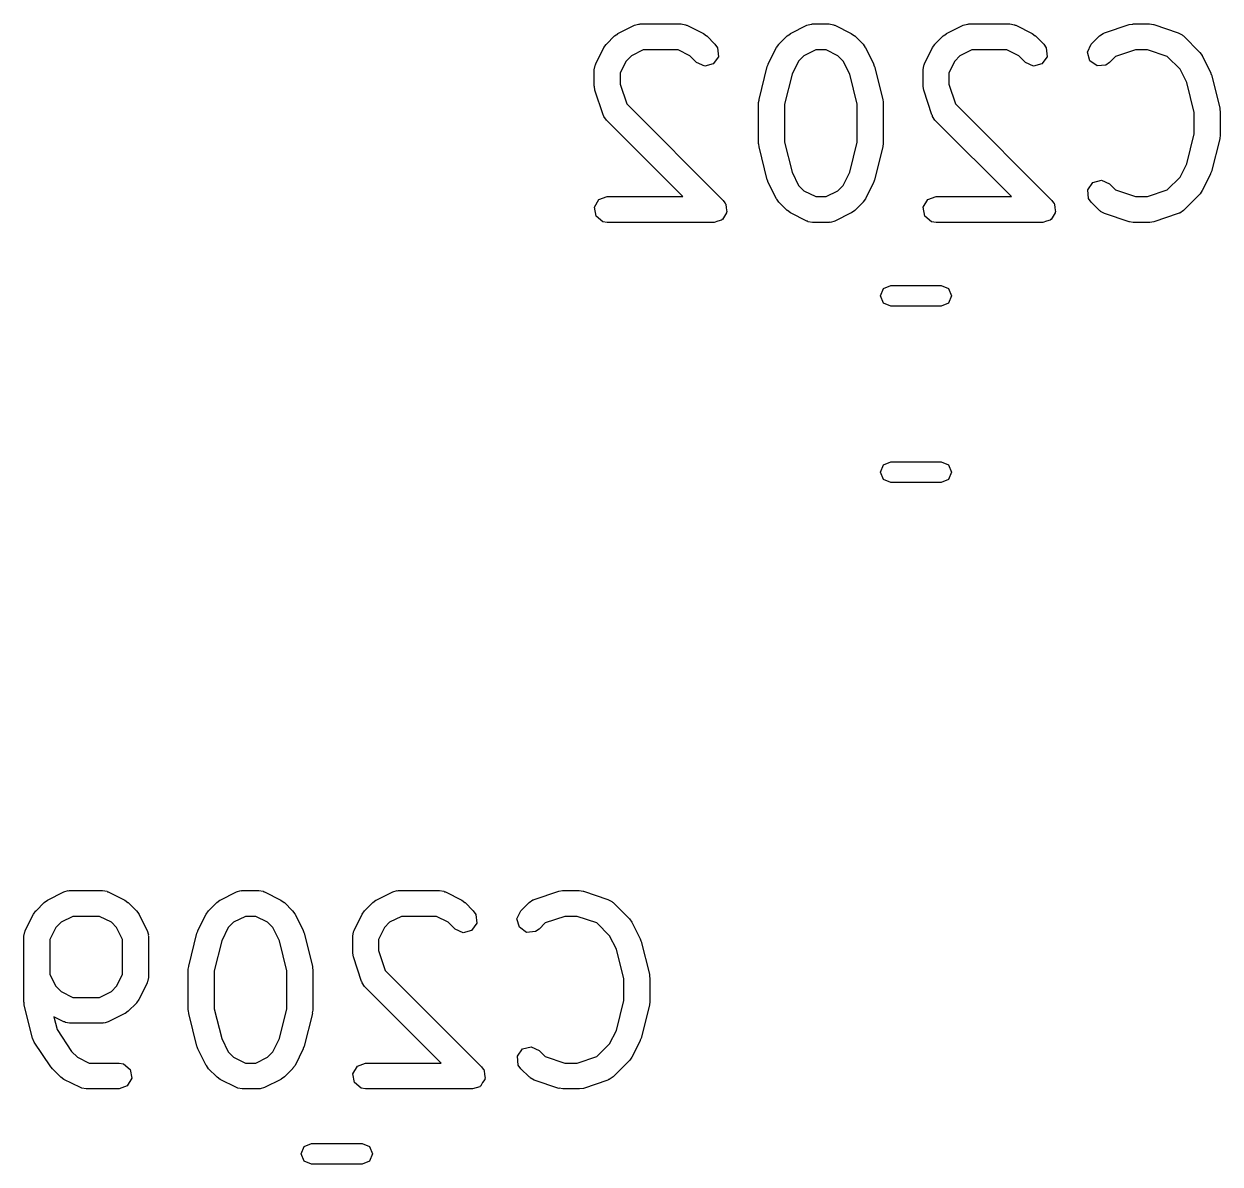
# Model space of a CAD drawing. Extents: x 111.7 to 189.1, y -142.8 to -74.9.
# Drawn here: x 118.75 to 125.68, y -81.47 to -74.86 of the extents above; entities that cross this region are included whole.
import ezdxf

# ---------------------------------------------------------------- set-up
doc = ezdxf.new("R2010")
doc.units = 0
doc.layers.add('BLACK', color=7, linetype='CONTINUOUS')

msp = doc.modelspace()

# ---------------------------------------------------------------- linework, layer by layer
at = {"layer": 'BLACK', "linetype": 'CONTINUOUS'}
for p, q in [((122.169, -74.9308), (122.188, -74.9179)), ((122.188, -74.9179), (122.189, -74.9168)), ((122.189, -74.9168), (122.284, -74.8691)), ((122.284, -74.8691), (122.309, -74.8617)), ((122.309, -74.8617), (122.313, -74.8628)), ((122.313, -74.8628), (122.317, -74.8612)), ((122.317, -74.8612), (122.556, -74.8612)), ((122.556, -74.8612), (122.581, -74.8657)), ((122.581, -74.8657), (122.585, -74.8686)), ((122.585, -74.8686), (122.589, -74.8691)), ((122.589, -74.8691), (122.684, -74.9168)), ((122.684, -74.9168), (122.702, -74.9301)), ((123.169, -74.9308), (123.188, -74.9179)), ((123.188, -74.9179), (123.189, -74.9168)), ((123.189, -74.9168), (123.284, -74.8691)), ((123.284, -74.8691), (123.309, -74.8617)), ((123.309, -74.8617), (123.313, -74.8628)), ((123.313, -74.8628), (123.317, -74.8612)), ((123.317, -74.8612), (123.413, -74.8612)), ((123.413, -74.8612), (123.438, -74.8657)), ((123.438, -74.8657), (123.442, -74.8686)), ((123.442, -74.8686), (123.446, -74.8691)), ((123.446, -74.8691), (123.541, -74.9168)), ((123.541, -74.9168), (123.56, -74.9301)), ((124.074, -74.9308), (124.092, -74.9179)), ((124.092, -74.9179), (124.093, -74.9168)), ((124.093, -74.9168), (124.189, -74.8691)), ((124.189, -74.8691), (124.214, -74.8617)), ((124.214, -74.8617), (124.218, -74.8628)), ((124.218, -74.8628), (124.222, -74.8612)), ((124.222, -74.8612), (124.46, -74.8612)), ((124.46, -74.8612), (124.486, -74.8657)), ((124.486, -74.8657), (124.489, -74.8686)), ((124.489, -74.8686), (124.494, -74.8691)), ((124.494, -74.8691), (124.589, -74.9168)), ((124.589, -74.9168), (124.607, -74.9301)), ((124.979, -74.9308), (125, -74.9159)), ((125, -74.9159), (125.005, -74.9155)), ((125.005, -74.9155), (125.008, -74.9127)), ((125.008, -74.9127), (125.151, -74.8651)), ((125.151, -74.8651), (125.173, -74.8618)), ((125.173, -74.8618), (125.175, -74.8612)), ((125.175, -74.8612), (125.27, -74.8612)), ((125.27, -74.8612), (125.292, -74.8651)), ((125.292, -74.8651), (125.294, -74.8651)), ((125.294, -74.8651), (125.436, -74.9127)), ((125.436, -74.9127), (125.459, -74.9251)), ((122.108, -74.9979), (122.121, -74.9799)), ((122.121, -74.9799), (122.122, -74.9784)), ((122.122, -74.9784), (122.169, -74.9308)), ((122.702, -74.9301), (122.704, -74.9308)), ((122.704, -74.9308), (122.751, -74.9784)), ((122.751, -74.9784), (122.766, -74.9998)), ((123.108, -74.9979), (123.121, -74.9799)), ((123.121, -74.9799), (123.122, -74.9784)), ((123.122, -74.9784), (123.169, -74.9308)), ((123.56, -74.9301), (123.561, -74.9308)), ((123.561, -74.9308), (123.609, -74.9784)), ((123.609, -74.9784), (123.621, -74.9968)), ((124.012, -74.9979), (124.026, -74.9799)), ((124.026, -74.9784), (124.074, -74.9308)), ((124.026, -74.9799), (124.026, -74.9784)), ((124.607, -74.9301), (124.609, -74.9308)), ((124.609, -74.9308), (124.656, -74.9784)), ((124.656, -74.9784), (124.671, -74.9998)), ((124.909, -75.0249), (124.931, -74.9784)), ((124.931, -74.9784), (124.979, -74.9308)), ((125.459, -74.9251), (125.462, -74.9289)), ((125.462, -74.9289), (125.466, -74.9308)), ((125.466, -74.9308), (125.561, -75.026)), ((122.06, -75.0932), (122.108, -74.9979)), ((122.267, -75.0455), (122.236, -75.0759)), ((122.335, -75.0112), (122.267, -75.0455)), ((122.538, -75.0112), (122.335, -75.0112)), ((122.606, -75.0455), (122.538, -75.0112)), ((122.645, -75.0845), (122.606, -75.0455)), ((122.771, -75.0509), (122.741, -75.0929)), ((122.766, -74.9998), (122.771, -75.0509)), ((123.06, -75.0932), (123.108, -74.9979)), ((123.267, -75.0455), (123.236, -75.0759)), ((123.335, -75.0112), (123.267, -75.0455)), ((123.395, -75.0112), (123.335, -75.0112)), ((123.464, -75.0455), (123.395, -75.0112)), ((123.494, -75.0759), (123.464, -75.0455)), ((123.621, -74.9968), (123.623, -74.9979)), ((123.623, -74.9979), (123.67, -75.0932)), ((123.965, -75.0932), (124.012, -74.9979)), ((124.171, -75.0455), (124.141, -75.0759)), ((124.24, -75.0112), (124.171, -75.0455)), ((124.443, -75.0112), (124.24, -75.0112)), ((124.511, -75.0455), (124.443, -75.0112)), ((124.55, -75.0845), (124.511, -75.0455)), ((124.676, -75.0509), (124.646, -75.0929)), ((124.671, -74.9998), (124.676, -75.0509)), ((124.923, -75.0745), (124.909, -75.0249)), ((125.072, -75.0494), (125.037, -75.0845)), ((125.187, -75.0112), (125.072, -75.0494)), ((125.258, -75.0112), (125.187, -75.0112)), ((125.372, -75.0494), (125.258, -75.0112)), ((125.446, -75.1235), (125.372, -75.0494)), ((125.561, -75.026), (125.574, -75.0444)), ((125.574, -75.0444), (125.575, -75.0455)), ((125.575, -75.0455), (125.623, -75.1408)), ((122.052, -75.1267), (122.057, -75.101)), ((122.052, -75.2219), (122.052, -75.1267)), ((122.057, -75.101), (122.059, -75.0976)), ((122.059, -75.0976), (122.06, -75.0932)), ((122.236, -75.0759), (122.202, -75.1444)), ((122.692, -75.1062), (122.645, -75.0845)), ((122.741, -75.0929), (122.692, -75.1062)), ((123.007, -75.299), (123.054, -75.1085)), ((123.054, -75.1085), (123.06, -75.0967)), ((123.06, -75.0967), (123.06, -75.0932)), ((123.236, -75.0759), (123.198, -75.1529)), ((123.532, -75.1529), (123.494, -75.0759)), ((123.67, -75.0932), (123.674, -75.1056)), ((123.674, -75.1056), (123.676, -75.1085)), ((123.676, -75.1085), (123.724, -75.299)), ((123.957, -75.1267), (123.961, -75.101)), ((123.957, -75.2219), (123.957, -75.1267)), ((123.961, -75.101), (123.964, -75.0976)), ((123.964, -75.0976), (123.965, -75.0932)), ((124.141, -75.0759), (124.107, -75.1444)), ((124.597, -75.1062), (124.55, -75.0845)), ((124.646, -75.0929), (124.597, -75.1062)), ((124.965, -75.1039), (124.923, -75.0745)), ((125.016, -75.0994), (124.965, -75.1039)), ((125.037, -75.0845), (125.016, -75.0994)), ((125.485, -75.2005), (125.446, -75.1235)), ((122.202, -75.1444), (122.202, -75.2098)), ((123.198, -75.1529), (123.154, -75.3264)), ((123.576, -75.3264), (123.532, -75.1529)), ((124.107, -75.1444), (124.107, -75.2098)), ((125.528, -75.374), (125.485, -75.2005)), ((125.623, -75.1408), (125.626, -75.1532)), ((125.626, -75.1532), (125.628, -75.1561)), ((125.628, -75.1561), (125.676, -75.3466)), ((122.053, -75.2235), (122.052, -75.2219)), ((122.056, -75.2456), (122.053, -75.2235)), ((122.103, -75.3885), (122.056, -75.2456)), ((122.202, -75.2098), (122.24, -75.3243)), ((123.957, -75.2235), (123.957, -75.2219)), ((123.961, -75.2456), (123.957, -75.2235)), ((124.008, -75.3885), (123.961, -75.2456)), ((124.107, -75.2098), (124.145, -75.3243)), ((122.24, -75.3243), (122.799, -75.8832)), ((123.004, -75.3172), (123.007, -75.3024)), ((123.004, -75.5553), (123.004, -75.3172)), ((123.007, -75.3024), (123.007, -75.299)), ((123.154, -75.3264), (123.154, -75.546)), ((123.576, -75.546), (123.576, -75.3264)), ((123.724, -75.299), (123.725, -75.3139)), ((123.725, -75.3139), (123.726, -75.3172)), ((123.726, -75.3172), (123.726, -75.5553)), ((124.145, -75.3243), (124.704, -75.8832)), ((122.106, -75.392), (122.103, -75.3885)), ((122.107, -75.3965), (122.106, -75.392)), ((122.122, -75.4178), (122.107, -75.3965)), ((124.011, -75.392), (124.008, -75.3885)), ((124.011, -75.3965), (124.011, -75.392)), ((124.026, -75.4178), (124.011, -75.3965)), ((125.528, -75.4984), (125.528, -75.374)), ((125.676, -75.3466), (125.677, -75.3615)), ((125.677, -75.3615), (125.678, -75.3648)), ((125.678, -75.3648), (125.678, -75.5076)), ((122.565, -75.8612), (122.122, -75.4178)), ((124.47, -75.8612), (124.026, -75.4178)), ((123.154, -75.546), (123.198, -75.7196)), ((123.532, -75.7196), (123.576, -75.546)), ((125.485, -75.6719), (125.528, -75.4984)), ((125.676, -75.5258), (125.628, -75.7163)), ((125.678, -75.5076), (125.676, -75.5224)), ((125.676, -75.5224), (125.676, -75.5258)), ((123.006, -75.5585), (123.004, -75.5553)), ((123.007, -75.5735), (123.006, -75.5585)), ((123.054, -75.7639), (123.007, -75.5735)), ((123.724, -75.5735), (123.676, -75.7639)), ((123.726, -75.5553), (123.723, -75.57)), ((123.723, -75.57), (123.724, -75.5735)), ((125.446, -75.7489), (125.485, -75.6719)), ((123.198, -75.7196), (123.236, -75.7966)), ((123.494, -75.7966), (123.532, -75.7196)), ((125.372, -75.823), (125.446, -75.7489)), ((125.623, -75.7317), (125.575, -75.8269)), ((125.628, -75.7163), (125.623, -75.7281)), ((125.623, -75.7281), (125.623, -75.7317)), ((123.056, -75.7669), (123.054, -75.7639)), ((123.06, -75.7793), (123.056, -75.7669)), ((123.108, -75.8745), (123.06, -75.7793)), ((123.236, -75.7966), (123.267, -75.827)), ((123.464, -75.827), (123.494, -75.7966)), ((123.67, -75.7793), (123.623, -75.8745)), ((123.671, -75.7758), (123.67, -75.7793)), ((123.676, -75.7639), (123.671, -75.7758)), ((124.912, -75.8216), (124.941, -75.7795)), ((124.916, -75.8727), (124.912, -75.8216)), ((124.941, -75.7795), (124.991, -75.7663)), ((124.991, -75.7663), (125.037, -75.7879)), ((125.037, -75.7879), (125.072, -75.823)), ((125.072, -75.823), (125.187, -75.8612)), ((125.258, -75.8612), (125.372, -75.823)), ((122.053, -75.9232), (122.079, -75.8788)), ((122.079, -75.8788), (122.127, -75.8612)), ((122.127, -75.8612), (122.565, -75.8612)), ((122.799, -75.8832), (122.808, -75.8966)), ((123.109, -75.8756), (123.108, -75.8745)), ((123.122, -75.894), (123.109, -75.8756)), ((123.169, -75.9416), (123.122, -75.894)), ((123.267, -75.827), (123.335, -75.8612)), ((123.335, -75.8612), (123.395, -75.8612)), ((123.395, -75.8612), (123.464, -75.827)), ((123.609, -75.894), (123.561, -75.9416)), ((123.623, -75.8745), (123.609, -75.8925)), ((123.609, -75.8925), (123.609, -75.894)), ((123.958, -75.9232), (123.984, -75.8788)), ((123.984, -75.8788), (124.032, -75.8612)), ((124.032, -75.8612), (124.47, -75.8612)), ((124.704, -75.8832), (124.713, -75.8966)), ((124.931, -75.894), (124.916, -75.8727)), ((124.979, -75.9416), (124.931, -75.894)), ((125.187, -75.8612), (125.258, -75.8612)), ((125.561, -75.8464), (125.466, -75.9416)), ((125.562, -75.8449), (125.561, -75.8464)), ((125.575, -75.8269), (125.562, -75.8449)), ((122.062, -75.9737), (122.053, -75.9232)), ((122.818, -75.9556), (122.806, -75.9741)), ((122.808, -75.8966), (122.811, -75.8987)), ((122.811, -75.8987), (122.811, -75.9007)), ((122.811, -75.9007), (122.814, -75.9045)), ((122.814, -75.9045), (122.816, -75.927)), ((122.816, -75.927), (122.82, -75.9492)), ((122.82, -75.9492), (122.818, -75.9522)), ((122.818, -75.9522), (122.818, -75.9556)), ((123.171, -75.9423), (123.169, -75.9416)), ((123.189, -75.9557), (123.171, -75.9423)), ((123.284, -76.0033), (123.189, -75.9557)), ((123.541, -75.9557), (123.446, -76.0033)), ((123.543, -75.9545), (123.541, -75.9557)), ((123.561, -75.9416), (123.543, -75.9545)), ((123.967, -75.9737), (123.958, -75.9232)), ((124.723, -75.9556), (124.71, -75.9741)), ((124.713, -75.8966), (124.716, -75.8987)), ((124.716, -75.8987), (124.716, -75.9007)), ((124.716, -75.9007), (124.719, -75.9045)), ((124.719, -75.9045), (124.721, -75.927)), ((124.721, -75.927), (124.725, -75.9492)), ((124.725, -75.9492), (124.723, -75.9522)), ((124.723, -75.9522), (124.723, -75.9556)), ((124.983, -75.9435), (124.979, -75.9416)), ((124.985, -75.9473), (124.983, -75.9435)), ((125.008, -75.9598), (124.985, -75.9473)), ((125.151, -76.0074), (125.008, -75.9598)), ((125.436, -75.9598), (125.294, -76.0074)), ((125.44, -75.957), (125.436, -75.9598)), ((125.444, -75.9566), (125.44, -75.957)), ((125.466, -75.9416), (125.444, -75.9566)), ((122.101, -76.0067), (122.062, -75.9737)), ((122.127, -76.0112), (122.101, -76.0067)), ((122.746, -76.0112), (122.127, -76.0112)), ((122.767, -76.0035), (122.746, -76.0112)), ((122.789, -75.9977), (122.767, -76.0035)), ((122.791, -75.9948), (122.789, -75.9977)), ((122.794, -75.9937), (122.791, -75.9948)), ((122.806, -75.9741), (122.794, -75.9937)), ((123.288, -76.0038), (123.284, -76.0033)), ((123.292, -76.0067), (123.288, -76.0038)), ((123.317, -76.0112), (123.292, -76.0067)), ((123.413, -76.0112), (123.317, -76.0112)), ((123.417, -76.0097), (123.413, -76.0112)), ((123.421, -76.0107), (123.417, -76.0097)), ((123.446, -76.0033), (123.421, -76.0107)), ((124.006, -76.0067), (123.967, -75.9737)), ((124.032, -76.0112), (124.006, -76.0067)), ((124.651, -76.0112), (124.032, -76.0112)), ((124.672, -76.0035), (124.651, -76.0112)), ((124.694, -75.9977), (124.672, -76.0035)), ((124.696, -75.9948), (124.694, -75.9977)), ((124.699, -75.9937), (124.696, -75.9948)), ((124.71, -75.9741), (124.699, -75.9937)), ((125.153, -76.0073), (125.151, -76.0074)), ((125.175, -76.0112), (125.153, -76.0073)), ((125.27, -76.0112), (125.175, -76.0112)), ((125.271, -76.0107), (125.27, -76.0112)), ((125.294, -76.0074), (125.271, -76.0107)), ((123.727, -76.3944), (123.77, -76.3768)), ((123.77, -76.3768), (124.062, -76.3768)), ((124.062, -76.3768), (124.105, -76.3944)), ((123.71, -76.4368), (123.727, -76.3944)), ((123.727, -76.4792), (123.71, -76.4368)), ((124.105, -76.3944), (124.122, -76.4368)), ((124.122, -76.4368), (124.105, -76.4792)), ((123.77, -76.4968), (123.727, -76.4792)), ((124.062, -76.4968), (123.77, -76.4968)), ((124.105, -76.4792), (124.062, -76.4968)), ((123.71, -77.4568), (123.727, -77.4144)), ((123.727, -77.4144), (123.77, -77.3968)), ((123.77, -77.3968), (124.062, -77.3968)), ((124.062, -77.3968), (124.105, -77.4144)), ((124.105, -77.4144), (124.122, -77.4568)), ((123.727, -77.4992), (123.71, -77.4568)), ((124.122, -77.4568), (124.105, -77.4992)), ((123.77, -77.5168), (123.727, -77.4992)), ((124.062, -77.5168), (123.77, -77.5168)), ((124.105, -77.4992), (124.062, -77.5168)), ((118.884, -79.9358), (118.979, -79.8881)), ((118.979, -79.8881), (119.004, -79.8807)), ((119.004, -79.8807), (119.008, -79.8818)), ((119.008, -79.8818), (119.012, -79.8802)), ((119.012, -79.8802), (119.203, -79.8802)), ((119.203, -79.8802), (119.229, -79.8847)), ((119.229, -79.8847), (119.232, -79.8876)), ((119.232, -79.8876), (119.236, -79.8881)), ((119.236, -79.8881), (119.332, -79.9358)), ((119.884, -79.9358), (119.979, -79.8881)), ((119.979, -79.8881), (120.004, -79.8807)), ((120.004, -79.8807), (120.008, -79.8818)), ((120.008, -79.8818), (120.012, -79.8802)), ((120.012, -79.8802), (120.108, -79.8802)), ((120.108, -79.8802), (120.133, -79.8847)), ((120.133, -79.8847), (120.137, -79.8876)), ((120.137, -79.8876), (120.141, -79.8881)), ((120.141, -79.8881), (120.236, -79.9358)), ((120.788, -79.9358), (120.884, -79.8881)), ((120.884, -79.8881), (120.909, -79.8807)), ((120.909, -79.8807), (120.913, -79.8818)), ((120.913, -79.8818), (120.917, -79.8802)), ((120.917, -79.8802), (121.155, -79.8802)), ((121.155, -79.8802), (121.181, -79.8847)), ((121.181, -79.8847), (121.184, -79.8876)), ((121.184, -79.8876), (121.189, -79.8881)), ((121.189, -79.8881), (121.284, -79.9358)), ((121.703, -79.9317), (121.846, -79.8841)), ((121.846, -79.8841), (121.868, -79.8808)), ((121.868, -79.8808), (121.87, -79.8802)), ((121.87, -79.8802), (121.965, -79.8802)), ((121.965, -79.8802), (121.987, -79.8841)), ((121.987, -79.8841), (121.989, -79.8841)), ((121.989, -79.8841), (122.131, -79.9317)), ((118.817, -79.9974), (118.864, -79.9498)), ((118.864, -79.9498), (118.883, -79.9369)), ((118.883, -79.9369), (118.884, -79.9358)), ((119.332, -79.9358), (119.35, -79.9491)), ((119.35, -79.9491), (119.351, -79.9498)), ((119.351, -79.9498), (119.399, -79.9974)), ((119.817, -79.9974), (119.864, -79.9498)), ((119.864, -79.9498), (119.883, -79.9369)), ((119.883, -79.9369), (119.884, -79.9358)), ((120.236, -79.9358), (120.255, -79.9491)), ((120.255, -79.9491), (120.256, -79.9498)), ((120.256, -79.9498), (120.304, -79.9974)), ((120.721, -79.9974), (120.769, -79.9498)), ((120.769, -79.9498), (120.787, -79.9369)), ((120.787, -79.9369), (120.788, -79.9358)), ((121.284, -79.9358), (121.302, -79.9491)), ((121.302, -79.9491), (121.304, -79.9498)), ((121.304, -79.9498), (121.351, -79.9974)), ((121.626, -79.9974), (121.674, -79.9498)), ((121.674, -79.9498), (121.695, -79.9349)), ((121.695, -79.9349), (121.7, -79.9345)), ((121.7, -79.9345), (121.703, -79.9317)), ((122.131, -79.9317), (122.154, -79.9441)), ((122.154, -79.9441), (122.157, -79.9479)), ((122.157, -79.9479), (122.161, -79.9498)), ((122.161, -79.9498), (122.256, -80.045)), ((118.755, -80.1122), (118.803, -80.0169)), ((118.803, -80.0169), (118.816, -79.9989)), ((118.816, -79.9989), (118.817, -79.9974)), ((119.03, -80.0302), (118.962, -80.0645)), ((119.185, -80.0302), (119.03, -80.0302)), ((119.254, -80.0645), (119.185, -80.0302)), ((119.399, -79.9974), (119.412, -80.0158)), ((119.412, -80.0158), (119.413, -80.0169)), ((119.413, -80.0169), (119.461, -80.1122)), ((119.755, -80.1122), (119.803, -80.0169)), ((119.803, -80.0169), (119.816, -79.9989)), ((119.816, -79.9989), (119.817, -79.9974)), ((120.03, -80.0302), (119.962, -80.0645)), ((120.09, -80.0302), (120.03, -80.0302)), ((120.159, -80.0645), (120.09, -80.0302)), ((120.304, -79.9974), (120.316, -80.0158)), ((120.316, -80.0158), (120.318, -80.0169)), ((120.318, -80.0169), (120.365, -80.1122)), ((120.66, -80.1122), (120.707, -80.0169)), ((120.707, -80.0169), (120.721, -79.9989)), ((120.721, -79.9989), (120.721, -79.9974)), ((120.935, -80.0302), (120.866, -80.0645)), ((121.138, -80.0302), (120.935, -80.0302)), ((121.206, -80.0645), (121.138, -80.0302)), ((121.351, -79.9974), (121.366, -80.0188)), ((121.366, -80.0188), (121.371, -80.0699)), ((121.604, -80.0439), (121.626, -79.9974)), ((121.618, -80.0935), (121.604, -80.0439)), ((121.882, -80.0302), (121.767, -80.0684)), ((121.953, -80.0302), (121.882, -80.0302)), ((122.067, -80.0684), (121.953, -80.0302)), ((122.256, -80.045), (122.269, -80.0634)), ((118.747, -80.1457), (118.752, -80.12)), ((118.752, -80.12), (118.754, -80.1166)), ((118.754, -80.1166), (118.755, -80.1122)), ((118.931, -80.0949), (118.897, -80.1634)), ((118.962, -80.0645), (118.931, -80.0949)), ((119.284, -80.0949), (119.254, -80.0645)), ((119.318, -80.1634), (119.284, -80.0949)), ((119.461, -80.1122), (119.468, -80.1371)), ((119.749, -80.1275), (119.755, -80.1157)), ((119.755, -80.1157), (119.755, -80.1122)), ((119.931, -80.0949), (119.893, -80.1719)), ((119.962, -80.0645), (119.931, -80.0949)), ((120.189, -80.0949), (120.159, -80.0645)), ((120.227, -80.1719), (120.189, -80.0949)), ((120.365, -80.1122), (120.369, -80.1246)), ((120.652, -80.1457), (120.656, -80.12)), ((120.656, -80.12), (120.659, -80.1166)), ((120.659, -80.1166), (120.66, -80.1122)), ((120.836, -80.0949), (120.802, -80.1634)), ((120.866, -80.0645), (120.836, -80.0949)), ((121.245, -80.1035), (121.206, -80.0645)), ((121.292, -80.1252), (121.245, -80.1035)), ((121.341, -80.1119), (121.292, -80.1252)), ((121.371, -80.0699), (121.341, -80.1119)), ((121.66, -80.1229), (121.618, -80.0935)), ((121.711, -80.1184), (121.66, -80.1229)), ((121.732, -80.1035), (121.711, -80.1184)), ((121.767, -80.0684), (121.732, -80.1035)), ((122.141, -80.1425), (122.067, -80.0684)), ((122.269, -80.0634), (122.27, -80.0645)), ((122.27, -80.0645), (122.318, -80.1598)), ((118.747, -80.5266), (118.747, -80.1457)), ((118.897, -80.1634), (118.897, -80.3661)), ((119.318, -80.3661), (119.318, -80.1634)), ((119.468, -80.1371), (119.467, -80.1415)), ((119.467, -80.1415), (119.468, -80.1457)), ((119.468, -80.1457), (119.468, -80.3838)), ((119.702, -80.318), (119.749, -80.1275)), ((119.893, -80.1719), (119.849, -80.3454)), ((120.271, -80.3454), (120.227, -80.1719)), ((120.369, -80.1246), (120.371, -80.1275)), ((120.371, -80.1275), (120.419, -80.318)), ((120.652, -80.2409), (120.652, -80.1457)), ((120.802, -80.1634), (120.802, -80.2288)), ((122.18, -80.2195), (122.141, -80.1425)), ((122.318, -80.1598), (122.321, -80.1722)), ((122.321, -80.1722), (122.323, -80.1751)), ((122.323, -80.1751), (122.371, -80.3656)), ((120.652, -80.2425), (120.652, -80.2409)), ((120.656, -80.2647), (120.652, -80.2425)), ((120.802, -80.2288), (120.84, -80.3433)), ((122.223, -80.393), (122.18, -80.2195)), ((119.699, -80.3362), (119.702, -80.3214)), ((119.702, -80.3214), (119.702, -80.318)), ((120.419, -80.318), (120.42, -80.3329)), ((120.703, -80.4075), (120.656, -80.2647)), ((118.897, -80.3661), (118.931, -80.4346)), ((119.284, -80.4346), (119.318, -80.3661)), ((119.468, -80.3838), (119.464, -80.4094)), ((119.699, -80.5743), (119.699, -80.3362)), ((119.849, -80.3454), (119.849, -80.565)), ((120.271, -80.565), (120.271, -80.3454)), ((120.42, -80.3329), (120.421, -80.3362)), ((120.421, -80.3362), (120.421, -80.5743)), ((120.84, -80.3433), (121.399, -80.9022)), ((122.223, -80.5174), (122.223, -80.393)), ((122.371, -80.3656), (122.372, -80.3805)), ((122.372, -80.3805), (122.373, -80.3838)), ((122.373, -80.3838), (122.373, -80.5266)), ((118.931, -80.4346), (118.962, -80.465)), ((118.962, -80.465), (119.03, -80.4993)), ((119.185, -80.4993), (119.254, -80.465)), ((119.254, -80.465), (119.284, -80.4346)), ((119.461, -80.4173), (119.413, -80.5126)), ((119.464, -80.4094), (119.461, -80.4129)), ((119.461, -80.4129), (119.461, -80.4173)), ((120.706, -80.411), (120.703, -80.4075)), ((120.706, -80.4155), (120.706, -80.411)), ((120.721, -80.4368), (120.706, -80.4155)), ((121.165, -80.8802), (120.721, -80.4368)), ((118.748, -80.5299), (118.747, -80.5266)), ((118.749, -80.5448), (118.748, -80.5299)), ((119.03, -80.4993), (119.185, -80.4993)), ((119.399, -80.5321), (119.351, -80.5797)), ((119.4, -80.5306), (119.399, -80.5321)), ((119.413, -80.5126), (119.4, -80.5306)), ((122.18, -80.6909), (122.223, -80.5174)), ((122.373, -80.5266), (122.371, -80.5414)), ((118.797, -80.7353), (118.749, -80.5448)), ((119.332, -80.5937), (119.236, -80.6413)), ((119.333, -80.5925), (119.332, -80.5937)), ((119.351, -80.5797), (119.333, -80.5925)), ((119.701, -80.5775), (119.699, -80.5743)), ((119.702, -80.5925), (119.701, -80.5775)), ((119.749, -80.7829), (119.702, -80.5925)), ((119.849, -80.565), (119.893, -80.7386)), ((120.227, -80.7386), (120.271, -80.565)), ((120.419, -80.5925), (120.371, -80.7829)), ((120.421, -80.5743), (120.418, -80.589)), ((120.418, -80.589), (120.419, -80.5925)), ((122.371, -80.5448), (122.323, -80.7353)), ((122.371, -80.5414), (122.371, -80.5448)), ((118.979, -80.6413), (118.921, -80.6122)), ((118.921, -80.6122), (118.939, -80.6863)), ((118.983, -80.6419), (118.979, -80.6413)), ((118.987, -80.6447), (118.983, -80.6419)), ((119.012, -80.6493), (118.987, -80.6447)), ((119.203, -80.6493), (119.012, -80.6493)), ((119.207, -80.6477), (119.203, -80.6493)), ((119.212, -80.6488), (119.207, -80.6477)), ((119.236, -80.6413), (119.212, -80.6488)), ((118.797, -80.7357), (118.797, -80.7353)), ((118.807, -80.7587), (118.797, -80.7357)), ((118.939, -80.6863), (119.023, -80.8122)), ((119.893, -80.7386), (119.931, -80.8156)), ((120.189, -80.8156), (120.227, -80.7386)), ((122.141, -80.7679), (122.18, -80.6909)), ((122.323, -80.7353), (122.318, -80.7471)), ((118.902, -80.9016), (118.807, -80.7587)), ((119.023, -80.8122), (119.057, -80.846)), ((119.751, -80.7859), (119.749, -80.7829)), ((119.755, -80.7983), (119.751, -80.7859)), ((119.803, -80.8935), (119.755, -80.7983)), ((120.365, -80.7983), (120.318, -80.8935)), ((120.366, -80.7948), (120.365, -80.7983)), ((120.371, -80.7829), (120.366, -80.7948)), ((121.607, -80.8406), (121.636, -80.7985)), ((121.636, -80.7985), (121.686, -80.7853)), ((121.686, -80.7853), (121.732, -80.8069)), ((121.732, -80.8069), (121.767, -80.842)), ((122.067, -80.842), (122.141, -80.7679)), ((122.318, -80.7507), (122.27, -80.8459)), ((122.318, -80.7471), (122.318, -80.7507)), ((119.057, -80.846), (119.125, -80.8802)), ((119.125, -80.8802), (119.298, -80.8802)), ((119.298, -80.8802), (119.324, -80.8847)), ((119.324, -80.8847), (119.363, -80.9177)), ((119.931, -80.8156), (119.962, -80.846)), ((119.962, -80.846), (120.03, -80.8802)), ((120.03, -80.8802), (120.09, -80.8802)), ((120.09, -80.8802), (120.159, -80.846)), ((120.159, -80.846), (120.189, -80.8156)), ((120.679, -80.8978), (120.727, -80.8802)), ((120.727, -80.8802), (121.165, -80.8802)), ((121.611, -80.8917), (121.607, -80.8406)), ((121.767, -80.842), (121.882, -80.8802)), ((121.882, -80.8802), (121.953, -80.8802)), ((121.953, -80.8802), (122.067, -80.842)), ((122.256, -80.8654), (122.161, -80.9606)), ((122.257, -80.8639), (122.256, -80.8654)), ((122.27, -80.8459), (122.257, -80.8639)), ((118.905, -80.9037), (118.902, -80.9016)), ((118.912, -80.913), (118.905, -80.9037)), ((118.959, -80.9606), (118.912, -80.913)), ((119.363, -80.9177), (119.372, -80.9682)), ((119.804, -80.8946), (119.803, -80.8935)), ((119.817, -80.913), (119.804, -80.8946)), ((119.864, -80.9606), (119.817, -80.913)), ((120.304, -80.913), (120.256, -80.9606)), ((120.318, -80.8935), (120.304, -80.9115)), ((120.304, -80.9115), (120.304, -80.913)), ((120.653, -80.9422), (120.679, -80.8978)), ((120.662, -80.9927), (120.653, -80.9422)), ((121.399, -80.9022), (121.408, -80.9156)), ((121.408, -80.9156), (121.411, -80.9177)), ((121.411, -80.9177), (121.411, -80.9197)), ((121.411, -80.9197), (121.414, -80.9235)), ((121.414, -80.9235), (121.416, -80.946)), ((121.416, -80.946), (121.42, -80.9682)), ((121.626, -80.913), (121.611, -80.8917)), ((121.674, -80.9606), (121.626, -80.913)), ((118.961, -80.9613), (118.959, -80.9606)), ((118.979, -80.9747), (118.961, -80.9613)), ((119.074, -81.0223), (118.979, -80.9747)), ((119.079, -81.0228), (119.074, -81.0223)), ((119.082, -81.0257), (119.079, -81.0228)), ((119.346, -81.0127), (119.298, -81.0302)), ((119.372, -80.9682), (119.346, -81.0127)), ((119.866, -80.9613), (119.864, -80.9606)), ((119.884, -80.9747), (119.866, -80.9613)), ((119.979, -81.0223), (119.884, -80.9747)), ((119.983, -81.0228), (119.979, -81.0223)), ((119.987, -81.0257), (119.983, -81.0228)), ((120.141, -81.0223), (120.116, -81.0297)), ((120.236, -80.9747), (120.141, -81.0223)), ((120.238, -80.9735), (120.236, -80.9747)), ((120.256, -80.9606), (120.238, -80.9735)), ((120.701, -81.0257), (120.662, -80.9927)), ((121.367, -81.0225), (121.346, -81.0302)), ((121.389, -81.0167), (121.367, -81.0225)), ((121.391, -81.0138), (121.389, -81.0167)), ((121.394, -81.0127), (121.391, -81.0138)), ((121.405, -80.9931), (121.394, -81.0127)), ((121.418, -80.9746), (121.405, -80.9931)), ((121.42, -80.9682), (121.418, -80.9712)), ((121.418, -80.9712), (121.418, -80.9746)), ((121.678, -80.9625), (121.674, -80.9606)), ((121.68, -80.9663), (121.678, -80.9625)), ((121.703, -80.9788), (121.68, -80.9663)), ((121.846, -81.0264), (121.703, -80.9788)), ((122.131, -80.9788), (121.989, -81.0264)), ((122.135, -80.976), (122.131, -80.9788)), ((122.139, -80.9756), (122.135, -80.976)), ((122.161, -80.9606), (122.139, -80.9756)), ((119.108, -81.0302), (119.082, -81.0257)), ((119.298, -81.0302), (119.108, -81.0302)), ((120.012, -81.0302), (119.987, -81.0257)), ((120.108, -81.0302), (120.012, -81.0302)), ((120.112, -81.0287), (120.108, -81.0302)), ((120.116, -81.0297), (120.112, -81.0287)), ((120.727, -81.0302), (120.701, -81.0257)), ((121.346, -81.0302), (120.727, -81.0302)), ((121.848, -81.0263), (121.846, -81.0264)), ((121.87, -81.0302), (121.848, -81.0263)), ((121.965, -81.0302), (121.87, -81.0302)), ((121.966, -81.0297), (121.965, -81.0302)), ((121.989, -81.0264), (121.966, -81.0297)), ((120.354, -81.405), (120.371, -81.3626)), ((120.371, -81.3626), (120.414, -81.345)), ((120.414, -81.345), (120.706, -81.345)), ((120.706, -81.345), (120.749, -81.3626)), ((120.749, -81.3626), (120.766, -81.405)), ((120.371, -81.4474), (120.354, -81.405)), ((120.766, -81.405), (120.749, -81.4474)), ((120.414, -81.465), (120.371, -81.4474)), ((120.706, -81.465), (120.414, -81.465)), ((120.749, -81.4474), (120.706, -81.465))]:
    msp.add_line(p, q, dxfattribs=at)

doc.saveas('drawing.dxf')
